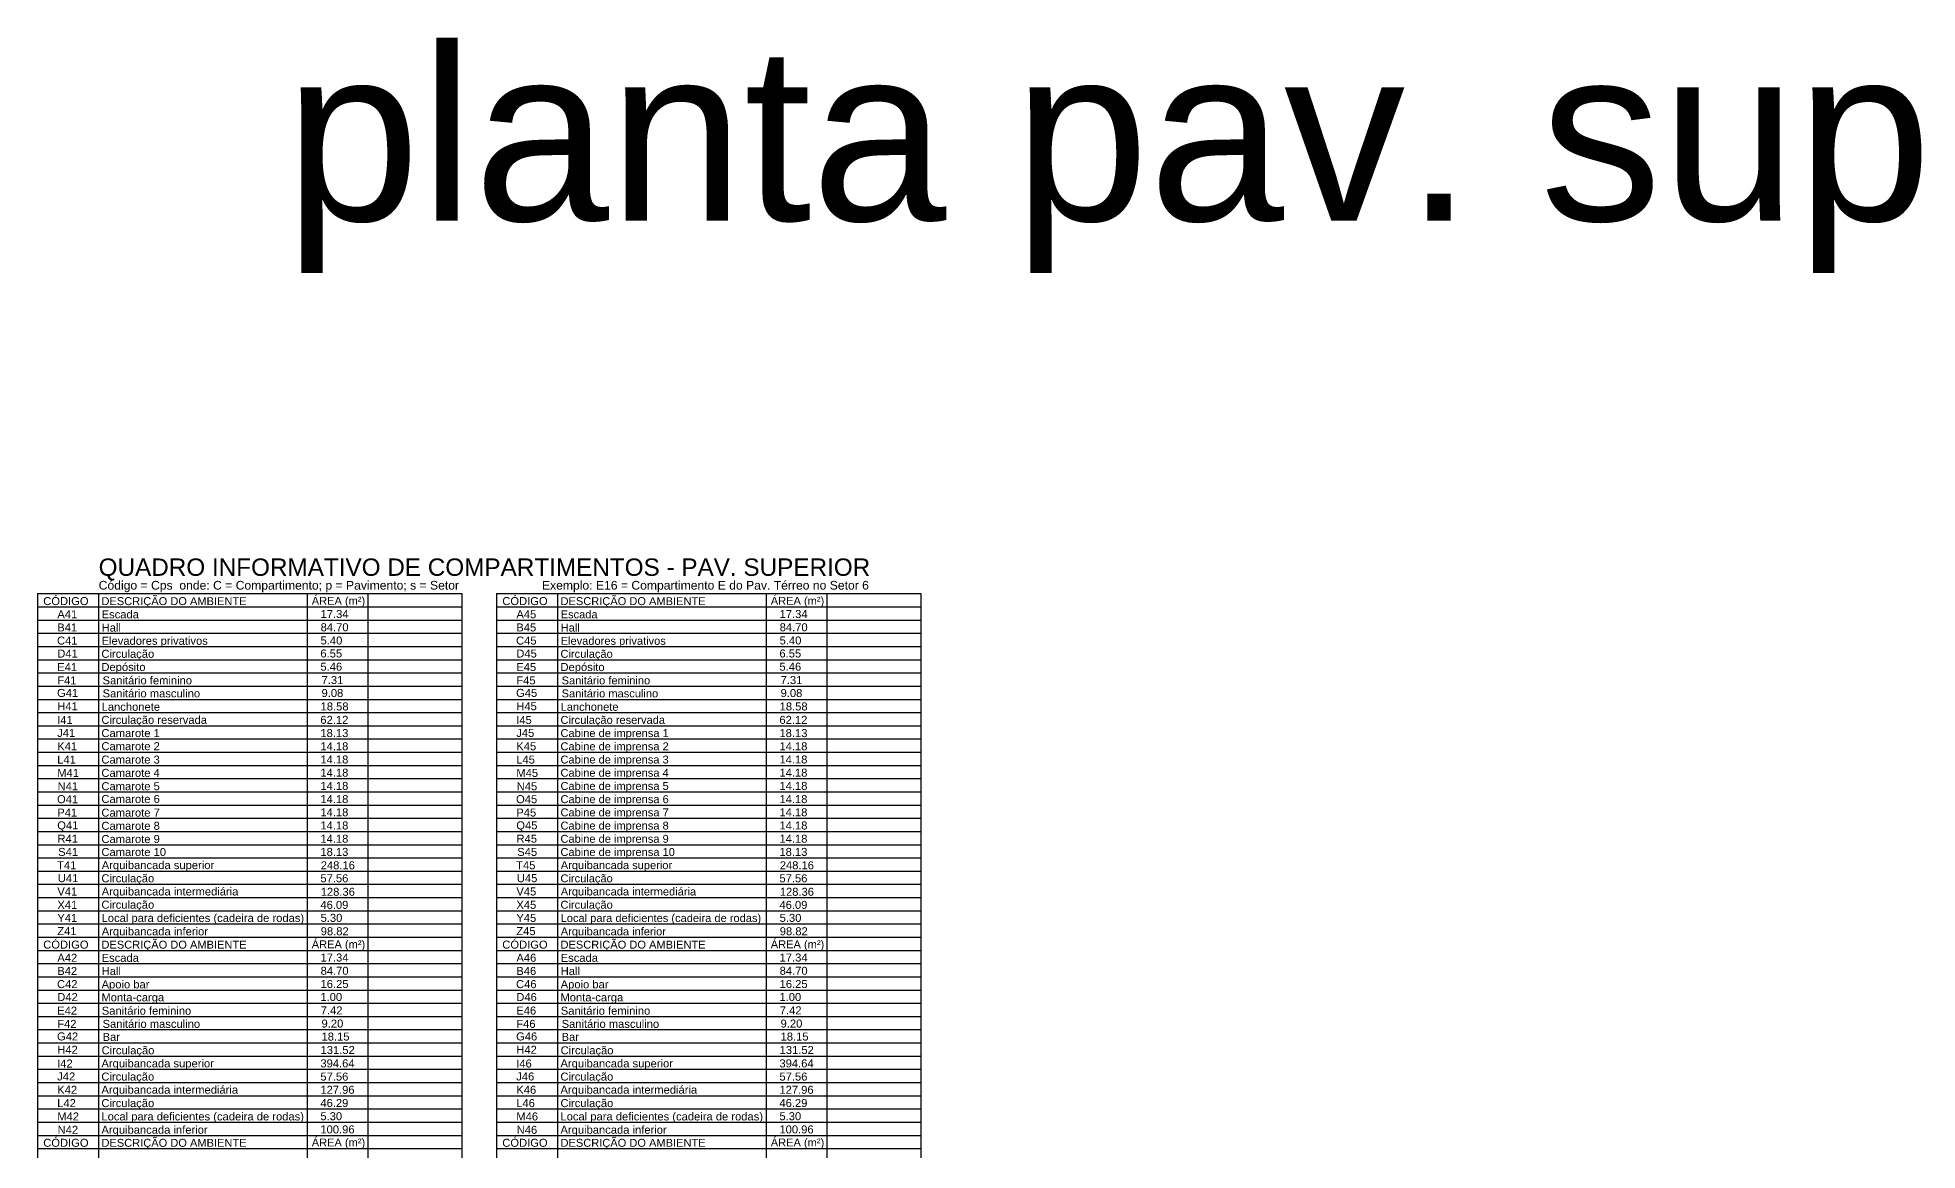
# Model space of a CAD drawing. Extents: x 1306 to 1544, y -75 to 211.
# Drawn here: x 1327.9 to 1436, y -10.9 to 53.1 of the extents above; entities that cross this region are included whole.
import ezdxf
from ezdxf.enums import TextEntityAlignment as Align

# ---------------------------------------------------------------- set-up
doc = ezdxf.new("R2010")
doc.units = 0
doc.header["$LTSCALE"] = 2
for name, color, linetype in [('PAREDE-ALTA-ARY', 1, 'CONTINUOUS'), ('TABELA-ARY', 2, 'CONTINUOUS'), ('TEXTO-PB-COTAS-ARY', 12, 'CONTINUOUS')]:
    doc.layers.add(name, color=color, linetype=linetype)
doc.styles.add('REGUA60', font='arial.ttf')
doc.styles.add('SEM_ESCALA', font='arial.ttf')

msp = doc.modelspace()

# ---------------------------------------------------------------- linework, layer by layer
at = {"layer": 'TABELA-ARY', "color": 1, "ltscale": 0.5}
for p, q in [((1327.865, 21.136), (1352.276, 21.136)), ((1327.865, 21.136), (1327.865, -32.824)), ((1331.365, 21.136), (1331.365, 20.376)), ((1343.365, 21.136), (1343.365, 20.376)), ((1346.865, 21.136), (1346.865, 20.376)), ((1352.276, 21.136), (1352.276, -32.824)), ((1354.276, 21.136), (1354.276, -32.824)), ((1354.276, 21.136), (1378.686, 21.136)), ((1357.776, 21.136), (1357.776, 20.376)), ((1369.776, 21.136), (1369.776, 20.376)), ((1373.276, 21.136), (1373.276, 20.376)), ((1378.686, 21.136), (1378.686, -32.824)), ((1327.865, 20.376), (1352.276, 20.376)), ((1354.276, 20.376), (1378.686, 20.376)), ((1327.865, 1.376), (1352.276, 1.376)), ((1331.365, 1.376), (1331.365, 0.616)), ((1343.365, 1.376), (1343.365, 0.616)), ((1346.865, 1.376), (1346.865, 0.616)), ((1354.276, 1.376), (1378.686, 1.376)), ((1357.776, 1.376), (1357.776, 0.616)), ((1369.776, 1.376), (1369.776, 0.616)), ((1373.276, 1.376), (1373.276, 0.616)), ((1327.865, 0.616), (1352.276, 0.616)), ((1354.276, 0.616), (1378.686, 0.616)), ((1327.865, -10.024), (1352.276, -10.024)), ((1327.865, -10.784), (1352.276, -10.784)), ((1331.365, -10.024), (1331.365, -10.784)), ((1343.365, -10.024), (1343.365, -10.784)), ((1346.865, -10.024), (1346.865, -10.784)), ((1354.276, -10.024), (1378.686, -10.024)), ((1354.276, -10.784), (1378.686, -10.784)), ((1357.776, -10.024), (1357.776, -10.784)), ((1369.776, -10.024), (1369.776, -10.784)), ((1373.276, -10.024), (1373.276, -10.784))]:
    msp.add_line(p, q, dxfattribs=at)
at = {"layer": 'TABELA-ARY', "ltscale": 0.5}
for p, q in [((1327.865, 19.616), (1352.276, 19.616)), ((1331.365, 20.376), (1331.365, 1.376)), ((1343.365, 20.376), (1343.365, 1.376)), ((1346.865, 20.376), (1346.865, 1.376)), ((1354.276, 19.616), (1378.686, 19.616)), ((1357.776, 20.376), (1357.776, 1.376)), ((1369.776, 20.376), (1369.776, 1.376)), ((1373.276, 20.376), (1373.276, 1.376)), ((1327.865, 18.856), (1352.276, 18.856)), ((1354.276, 18.856), (1378.686, 18.856)), ((1327.865, 18.096), (1352.276, 18.096)), ((1327.865, 17.336), (1352.276, 17.336)), ((1354.276, 18.096), (1378.686, 18.096)), ((1354.276, 17.336), (1378.686, 17.336)), ((1327.865, 16.576), (1352.276, 16.576)), ((1354.276, 16.576), (1378.686, 16.576)), ((1327.865, 15.816), (1352.276, 15.816)), ((1354.276, 15.816), (1378.686, 15.816)), ((1327.865, 15.056), (1352.276, 15.056)), ((1327.865, 14.296), (1352.276, 14.296)), ((1354.276, 15.056), (1378.686, 15.056)), ((1354.276, 14.296), (1378.686, 14.296)), ((1327.865, 13.536), (1352.276, 13.536)), ((1354.276, 13.536), (1378.686, 13.536)), ((1327.865, 12.776), (1352.276, 12.776)), ((1327.865, 12.016), (1352.276, 12.016)), ((1354.276, 12.776), (1378.686, 12.776)), ((1354.276, 12.016), (1378.686, 12.016)), ((1327.865, 11.256), (1352.276, 11.256)), ((1354.276, 11.256), (1378.686, 11.256)), ((1327.865, 10.496), (1352.276, 10.496)), ((1327.865, 9.736), (1352.276, 9.736)), ((1354.276, 10.496), (1378.686, 10.496)), ((1354.276, 9.736), (1378.686, 9.736)), ((1327.865, 8.976), (1352.276, 8.976)), ((1354.276, 8.976), (1378.686, 8.976)), ((1327.865, 8.216), (1352.276, 8.216)), ((1354.276, 8.216), (1378.686, 8.216)), ((1327.865, 7.456), (1352.276, 7.456)), ((1327.865, 6.696), (1352.276, 6.696)), ((1354.276, 7.456), (1378.686, 7.456)), ((1354.276, 6.696), (1378.686, 6.696)), ((1327.865, 5.936), (1352.276, 5.936)), ((1354.276, 5.936), (1378.686, 5.936)), ((1327.865, 5.176), (1352.276, 5.176)), ((1327.865, 4.416), (1352.276, 4.416)), ((1354.276, 5.176), (1378.686, 5.176)), ((1354.276, 4.416), (1378.686, 4.416)), ((1327.865, 3.656), (1352.276, 3.656)), ((1354.276, 3.656), (1378.686, 3.656)), ((1327.865, 2.896), (1352.276, 2.896)), ((1354.276, 2.896), (1378.686, 2.896)), ((1327.865, 2.136), (1352.276, 2.136)), ((1354.276, 2.136), (1378.686, 2.136)), ((1331.365, 0.616), (1331.365, -10.024)), ((1343.365, 0.616), (1343.365, -10.024)), ((1346.865, 0.616), (1346.865, -10.024)), ((1357.776, 0.616), (1357.776, -10.024)), ((1369.776, 0.616), (1369.776, -10.024)), ((1373.276, 0.616), (1373.276, -10.024)), ((1327.865, -0.144), (1352.276, -0.144)), ((1327.865, -0.904), (1352.276, -0.904)), ((1354.276, -0.144), (1378.686, -0.144)), ((1354.276, -0.904), (1378.686, -0.904)), ((1327.865, -1.664), (1352.276, -1.664)), ((1354.276, -1.664), (1378.686, -1.664)), ((1327.865, -2.424), (1352.276, -2.424)), ((1327.865, -3.184), (1352.276, -3.184)), ((1354.276, -2.424), (1378.686, -2.424)), ((1354.276, -3.184), (1378.686, -3.184)), ((1327.865, -3.944), (1352.276, -3.944)), ((1354.276, -3.944), (1378.686, -3.944)), ((1327.865, -4.704), (1352.276, -4.704)), ((1354.276, -4.704), (1378.686, -4.704)), ((1327.865, -5.464), (1352.276, -5.464)), ((1327.865, -6.224), (1352.276, -6.224)), ((1354.276, -5.464), (1378.686, -5.464)), ((1354.276, -6.224), (1378.686, -6.224)), ((1327.865, -6.984), (1352.276, -6.984)), ((1354.276, -6.984), (1378.686, -6.984)), ((1327.865, -7.744), (1352.276, -7.744)), ((1327.865, -8.504), (1352.276, -8.504)), ((1354.276, -7.744), (1378.686, -7.744)), ((1354.276, -8.504), (1378.686, -8.504)), ((1327.865, -9.264), (1352.276, -9.264)), ((1354.276, -9.264), (1378.686, -9.264)), ((1331.365, -10.784), (1331.365, -21.424)), ((1343.365, -10.784), (1343.365, -21.424)), ((1346.865, -10.784), (1346.865, -21.424)), ((1357.776, -10.784), (1357.776, -21.424)), ((1369.776, -10.784), (1369.776, -21.424)), ((1373.276, -10.784), (1373.276, -21.424))]:
    msp.add_line(p, q, dxfattribs=at)

# ---------------------------------------------------------------- texts
at = {"layer": 'PAREDE-ALTA-ARY', "style": 'REGUA60'}
msp.add_text('planta pav. superior- nivel: 13.95', height=10, dxfattribs=at).set_placement((1342.091, 42.588))
at = {"layer": 'TEXTO-PB-COTAS-ARY', "style": 'SEM_ESCALA'}
for s, height, p in [('QUADRO INFORMATIVO DE COMPARTIMENTOS - PAV. SUPERIOR', 1, (1331.377, 22.16)), ('Código = Cps  onde: C = Compartimento; p = Pavimento; s = Setor', 0.5, (1331.381, 21.368)), ('CÓDIGO', 0.4603, (1328.19, 20.477)), ('DESCRIÇÃO DO AMBIENTE', 0.4557, (1331.539, 20.477)), ('ÁREA (m²)', 0.4557, (1343.637, 20.496)), ('CÓDIGO', 0.4603, (1354.601, 20.477)), ('DESCRIÇÃO DO AMBIENTE', 0.4557, (1357.95, 20.477)), ('ÁREA (m²)', 0.4557, (1370.047, 20.496)), ('CÓDIGO', 0.4603, (1328.19, 0.717)), ('DESCRIÇÃO DO AMBIENTE', 0.4557, (1331.539, 0.717)), ('ÁREA (m²)', 0.4557, (1343.637, 0.736)), ('CÓDIGO', 0.4603, (1354.601, 0.717)), ('DESCRIÇÃO DO AMBIENTE', 0.4557, (1357.95, 0.717)), ('ÁREA (m²)', 0.4557, (1370.047, 0.736)), ('CÓDIGO', 0.4603, (1328.19, -10.683)), ('DESCRIÇÃO DO AMBIENTE', 0.4557, (1331.539, -10.683)), ('ÁREA (m²)', 0.4557, (1343.637, -10.664)), ('CÓDIGO', 0.4603, (1354.601, -10.683)), ('DESCRIÇÃO DO AMBIENTE', 0.4557, (1357.95, -10.683)), ('ÁREA (m²)', 0.4557, (1370.047, -10.664))]:
    msp.add_text(s, height=height, dxfattribs=at).set_placement(p)
msp.add_text('Exemplo: E16 = Compartimento E do Pav. Térreo no Setor 6', height=0.5, dxfattribs=at).set_placement((1375.691, 21.368), align=Align.RIGHT)
at = {"layer": 'TEXTO-PB-COTAS-ARY', "color": 3, "style": 'SEM_ESCALA'}
for s, height, p in [('A41 ', 0.4603, (1329.002, 19.72)), ('Escada ', 0.4603, (1331.548, 19.716)), ('17.34', 0.4603, (1344.145, 19.735)), ('A45', 0.4603, (1355.413, 19.72)), ('Escada ', 0.4557, (1357.959, 19.716)), ('17.34', 0.4603, (1370.556, 19.735)), ('C41 ', 0.4603, (1328.983, 18.205)), ('B41 ', 0.4603, (1328.996, 18.961)), ('Elevadores privativos ', 0.46031, (1331.548, 18.193)), ('Hall ', 0.4603, (1331.55, 18.953)), ('5.40', 0.4603, (1344.145, 18.212)), ('84.70', 0.4603, (1344.148, 18.972)), ('C45', 0.4603, (1355.393, 18.205)), ('B45', 0.4603, (1355.407, 18.961)), ('Elevadores privativos ', 0.4557, (1357.959, 18.193)), ('Hall ', 0.4557, (1357.961, 18.953)), ('5.40', 0.4603, (1370.556, 18.212)), ('84.70', 0.4603, (1370.558, 18.972)), ('D41 ', 0.4603, (1328.996, 17.46)), ('Circulação ', 0.46031, (1331.537, 17.445)), ('6.55', 0.4603, (1344.135, 17.464)), ('D45', 0.4603, (1355.406, 17.46)), ('Circulação ', 0.4557, (1357.948, 17.445)), ('6.55', 0.4603, (1370.545, 17.464)), ('E41 ', 0.4603, (1328.993, 16.682)), ('F41 ', 0.4603, (1328.996, 15.916)), ('Depósito', 0.4603, (1331.537, 16.685)), ('Sanitário feminino ', 0.46031, (1331.604, 15.917)), ('5.46', 0.4603, (1344.135, 16.704)), ('7.31', 0.4603, (1344.201, 15.936)), ('E45', 0.4603, (1355.404, 16.682)), ('F45', 0.4603, (1355.407, 15.916)), ('Depósito', 0.4603, (1357.948, 16.685)), ('Sanitário feminino ', 0.4557, (1358.014, 15.917)), ('5.46', 0.4603, (1370.545, 16.704)), ('7.31', 0.4603, (1370.612, 15.936)), ('G41 ', 0.4603, (1328.983, 15.195)), ('Sanitário masculino ', 0.46031, (1331.604, 15.168)), ('9.08', 0.4603, (1344.201, 15.187)), ('G45', 0.4603, (1355.394, 15.195)), ('Sanitário masculino ', 0.4557, (1358.014, 15.168)), ('9.08', 0.4603, (1370.612, 15.187)), ('H41 ', 0.4603, (1328.996, 14.428)), ('I41 ', 0.4603, (1328.99, 13.636)), ('Circulação reservada ', 0.46031, (1331.537, 13.644)), ('Lanchonete ', 0.46031, (1331.548, 14.397)), ('62.12', 0.4603, (1344.135, 13.645)), ('18.58', 0.4603, (1344.146, 14.416)), ('H45', 0.4603, (1355.406, 14.428)), ('I45', 0.4603, (1355.401, 13.636)), ('Circulação reservada ', 0.4557, (1357.948, 13.644)), ('Lanchonete ', 0.4557, (1357.959, 14.397)), ('62.12', 0.4603, (1370.545, 13.645)), ('18.58', 0.4603, (1370.556, 14.416)), ('J41 ', 0.4603, (1328.993, 12.893)), ('Camarote 1 ', 0.46031, (1331.537, 12.885)), ('18.13', 0.4603, (1344.135, 12.885)), ('J45', 0.4603, (1355.404, 12.893)), ('Cabine de imprensa 1', 0.4557, (1357.948, 12.885)), ('18.13', 0.4603, (1370.545, 12.885)), ('K41 ', 0.4603, (1328.996, 12.126)), ('Camarote 2 ', 0.46031, (1331.537, 12.131)), ('14.18', 0.4603, (1344.135, 12.126)), ('K45', 0.4603, (1355.407, 12.126)), ('Cabine de imprensa 2', 0.4557, (1357.948, 12.125)), ('14.18', 0.4603, (1370.545, 12.126)), ('L41 ', 0.4603, (1328.994, 11.359)), ('M41 ', 0.4603, (1328.996, 10.592)), ('Camarote 3 ', 0.46031, (1331.537, 11.36)), ('Camarote 4 ', 0.46031, (1331.537, 10.594)), ('14.18', 0.4603, (1344.135, 11.366)), ('14.18', 0.4603, (1344.135, 10.607)), ('L45', 0.4603, (1355.404, 11.359)), ('M45', 0.4603, (1355.407, 10.592)), ('Cabine de imprensa 3', 0.4557, (1357.948, 11.365)), ('Cabine de imprensa 4', 0.4557, (1357.948, 10.605)), ('14.18', 0.4603, (1370.545, 11.366)), ('14.18', 0.4603, (1370.545, 10.607)), ('N41 ', 0.4603, (1329.016, 9.824)), ('Camarote 5 ', 0.46031, (1331.537, 9.828)), ('14.18', 0.4603, (1344.135, 9.847)), ('N45', 0.4603, (1355.427, 9.824)), ('Cabine de imprensa 5', 0.4557, (1357.948, 9.845)), ('14.18', 0.4603, (1370.545, 9.847)), ('O41 ', 0.4603, (1328.983, 9.082)), ('P41 ', 0.4603, (1328.996, 8.314)), ('Camarote 6 ', 0.46031, (1331.537, 9.093)), ('Camarote 7 ', 0.46031, (1331.537, 8.309)), ('14.18', 0.4603, (1344.135, 9.088)), ('14.18', 0.4603, (1344.135, 8.328)), ('O45', 0.4603, (1355.394, 9.082)), ('P45', 0.4603, (1355.407, 8.314)), ('Cabine de imprensa 6', 0.4557, (1357.948, 9.085)), ('Cabine de imprensa 7', 0.4557, (1357.948, 8.325)), ('14.18', 0.4603, (1370.545, 9.088)), ('14.18', 0.4603, (1370.545, 8.328)), ('Q41 ', 0.4603, (1328.996, 7.578)), ('Camarote 8 ', 0.46031, (1331.537, 7.55)), ('14.18', 0.4603, (1344.135, 7.569)), ('Q45', 0.4603, (1355.406, 7.578)), ('Cabine de imprensa 8', 0.4557, (1357.948, 7.565)), ('14.18', 0.4603, (1370.545, 7.569)), ('R41 ', 0.4603, (1329.008, 6.811)), ('S41 ', 0.4603, (1329.05, 6.049)), ('Camarote 9 ', 0.46031, (1331.537, 6.79)), ('Camarote 10 ', 0.46031, (1331.537, 6.043)), ('14.18', 0.4603, (1344.135, 6.809)), ('18.13', 0.4603, (1344.135, 6.05)), ('R45', 0.4603, (1355.419, 6.811)), ('S45', 0.4603, (1355.46, 6.049)), ('Cabine de imprensa 9', 0.4557, (1357.948, 6.805)), ('Cabine de imprensa 10', 0.4557, (1357.948, 6.045)), ('14.18', 0.4603, (1370.545, 6.809)), ('18.13', 0.4603, (1370.545, 6.05)), ('T41 ', 0.4603, (1328.987, 5.282)), ('Arquibancada superior ', 0.46031, (1331.556, 5.29)), ('248.16', 0.4603, (1344.154, 5.279)), ('T45', 0.4603, (1355.397, 5.282)), ('Arquibancada superior ', 0.4557, (1357.967, 5.29)), ('248.16', 0.4603, (1370.565, 5.279)), ('U41 ', 0.4603, (1329.028, 4.539)), ('Circulação ', 0.46031, (1331.537, 4.531)), ('57.56', 0.4603, (1344.135, 4.532)), ('U45', 0.4603, (1355.439, 4.539)), ('Circulação ', 0.4557, (1357.948, 4.531)), ('57.56', 0.4603, (1370.545, 4.532)), ('V41 ', 0.4603, (1329.001, 3.772)), ('X41 ', 0.4603, (1329.002, 3.005)), ('Arquibancada intermediária ', 0.46031, (1331.556, 3.773)), ('Circulação ', 0.46031, (1331.537, 3.014)), ('46.09', 0.4603, (1344.135, 3.002)), ('128.36', 0.4603, (1344.154, 3.755)), ('V45', 0.4603, (1355.412, 3.772)), ('X45', 0.4603, (1355.413, 3.005)), ('Arquibancada intermediária ', 0.4557, (1357.967, 3.773)), ('Circulação ', 0.4557, (1357.948, 3.014)), ('46.09', 0.4603, (1370.545, 3.002)), ('128.36', 0.4603, (1370.565, 3.755)), ('Y41 ', 0.4603, (1329.001, 2.25)), ('Local para deficientes (cadeira de rodas) ', 0.46031, (1331.548, 2.249)), ('5.30', 0.4603, (1344.146, 2.256)), ('Y45', 0.4603, (1355.412, 2.25)), ('Local para deficientes (cadeira de rodas) ', 0.4557, (1357.959, 2.249)), ('5.30', 0.4603, (1370.556, 2.256)), ('Z41 ', 0.4603, (1328.999, 1.495)), ('Arquibancada inferior ', 0.46031, (1331.556, 1.478)), ('98.82', 0.4603, (1344.154, 1.485)), ('Z45', 0.4603, (1355.409, 1.495)), ('Arquibancada inferior ', 0.4557, (1357.967, 1.478)), ('98.82', 0.4603, (1370.565, 1.485)), ('A42', 0.4603, (1329.002, -0.04)), ('Escada ', 0.4603, (1331.548, -0.044)), ('17.34', 0.4603, (1344.145, -0.025)), ('A46', 0.4603, (1355.413, -0.04)), ('Escada ', 0.4603, (1357.959, -0.044)), ('17.34', 0.4603, (1370.556, -0.025)), ('B42', 0.4603, (1328.996, -0.799)), ('Hall ', 0.4603, (1331.55, -0.807)), ('84.70', 0.4603, (1344.148, -0.788)), ('16.25', 0.4603, (1344.145, -1.548)), ('B46', 0.4603, (1355.407, -0.799)), ('Hall ', 0.4603, (1357.961, -0.807)), ('84.70', 0.4603, (1370.558, -0.788)), ('16.25', 0.4603, (1370.556, -1.548)), ('C42', 0.4603, (1328.983, -1.555)), ('D42', 0.4603, (1328.996, -2.3)), ('Apoio bar', 0.4603, (1331.548, -1.567)), ('Monta-carga', 0.46031, (1331.537, -2.315)), ('1.00', 0.4603, (1344.135, -2.296)), ('C46', 0.4603, (1355.393, -1.555)), ('D46', 0.4603, (1355.406, -2.3)), ('Apoio bar', 0.4603, (1357.959, -1.567)), ('Monta-carga', 0.46031, (1357.948, -2.315)), ('1.00', 0.4603, (1370.545, -2.296)), ('E42', 0.4603, (1328.993, -3.078)), ('Sanitário feminino', 0.46031, (1331.556, -3.085)), ('7.42', 0.4603, (1344.154, -3.066)), ('E46', 0.4603, (1355.404, -3.078)), ('Sanitário feminino', 0.46031, (1357.967, -3.085)), ('7.42', 0.4603, (1370.565, -3.066)), ('G42', 0.4603, (1328.983, -4.565)), ('F42', 0.4603, (1328.996, -3.844)), ('Sanitário masculino', 0.46031, (1331.604, -3.843)), ('Bar', 0.4603, (1331.604, -4.592)), ('9.20', 0.4603, (1344.201, -3.824)), ('18.15', 0.4603, (1344.201, -4.573)), ('G46', 0.4603, (1355.394, -4.565)), ('F46', 0.4603, (1355.407, -3.844)), ('Sanitário masculino', 0.46031, (1358.014, -3.843)), ('Bar', 0.4603, (1358.014, -4.592)), ('9.20', 0.4603, (1370.612, -3.824)), ('18.15', 0.4603, (1370.612, -4.573)), ('H42', 0.4603, (1328.996, -5.332)), ('Circulação', 0.4603, (1331.548, -5.363)), ('131.52', 0.4603, (1344.146, -5.344)), ('H42', 0.4603, (1355.406, -5.332)), ('Circulação', 0.4603, (1357.959, -5.363)), ('131.52', 0.4603, (1370.556, -5.344)), ('J42', 0.4603, (1328.993, -6.867)), ('I42', 0.4603, (1328.99, -6.124)), ('Arquibancada superior', 0.46031, (1331.537, -6.116)), ('Circulação', 0.4603, (1331.537, -6.875)), ('394.64', 0.4603, (1344.135, -6.115)), ('57.56', 0.4603, (1344.135, -6.875)), ('J46', 0.4603, (1355.404, -6.867)), ('I46', 0.4603, (1355.401, -6.124)), ('Arquibancada superior', 0.46031, (1357.948, -6.116)), ('Circulação', 0.4603, (1357.948, -6.875)), ('394.64', 0.4603, (1370.545, -6.115)), ('57.56', 0.4603, (1370.545, -6.875)), ('K42', 0.4603, (1328.996, -7.634)), ('Arquibancada intermediária', 0.46031, (1331.537, -7.629)), ('127.96', 0.4603, (1344.135, -7.634)), ('K46', 0.4603, (1355.407, -7.634)), ('Arquibancada intermediária', 0.46031, (1357.948, -7.629)), ('127.96', 0.4603, (1370.545, -7.634)), ('L42', 0.4603, (1328.994, -8.401)), ('Circulação', 0.4603, (1331.537, -8.4)), ('46.29', 0.4603, (1344.135, -8.394)), ('L46', 0.4603, (1355.404, -8.401)), ('Circulação', 0.4603, (1357.948, -8.4)), ('46.29', 0.4603, (1370.545, -8.394)), ('M42', 0.4603, (1328.996, -9.168)), ('N42', 0.4603, (1329.016, -9.936)), ('Arquibancada inferior', 0.46031, (1331.537, -9.932)), ('Local para deficientes (cadeira de rodas)', 0.46031, (1331.537, -9.166)), ('5.30', 0.4603, (1344.135, -9.153)), ('100.96', 0.4603, (1344.135, -9.913)), ('M46', 0.4603, (1355.407, -9.168)), ('N46', 0.4603, (1355.427, -9.936)), ('Arquibancada inferior', 0.46031, (1357.948, -9.932)), ('Local para deficientes (cadeira de rodas)', 0.46031, (1357.948, -9.166)), ('5.30', 0.4603, (1370.545, -9.153)), ('100.96', 0.4603, (1370.545, -9.913))]:
    msp.add_text(s, height=height, dxfattribs=at).set_placement(p)

doc.saveas('drawing.dxf')
